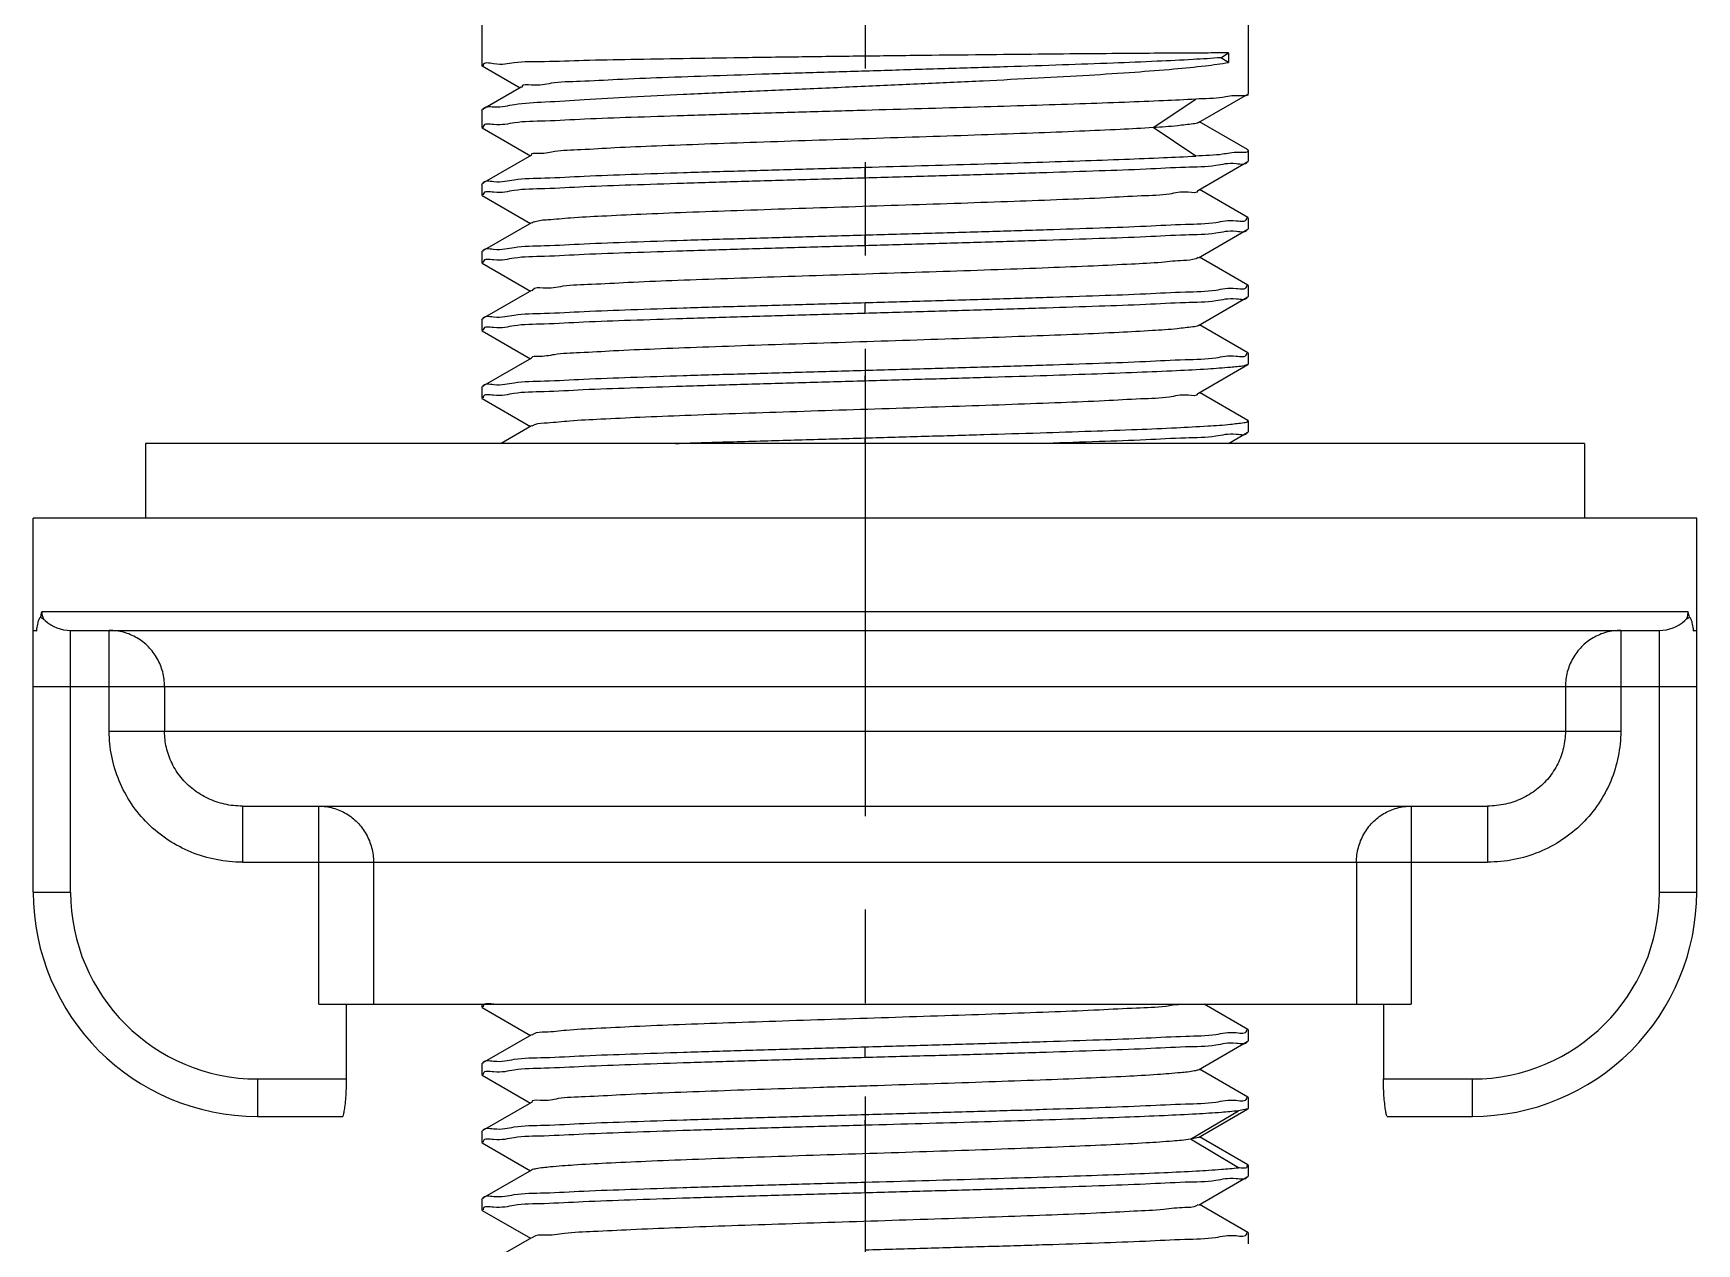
# Model space of a CAD drawing. Header units: millimetres. Extents: x 1091 to 1735, y 843 to 1297.
# Drawn here: x 1532.77 to 1577.27, y 1073.28 to 1105.66 of the extents above; entities that cross this region are included whole.
import ezdxf

# ---------------------------------------------------------------- set-up
doc = ezdxf.new("R2010")
doc.units = ezdxf.units.MM
doc.linetypes.add('CENTER', pattern=[2, 1.25, -0.25, 0.25, -0.25])
doc.layers.add('\\M+5B1EA\\M+5D7A2', color=1, linetype='Continuous')

msp = doc.modelspace()

# ---------------------------------------------------------------- linework, layer by layer
at = {"color": 9, "linetype": 'Continuous'}
for p, q in [((1544.766860524564, 1106.188518649861), (1544.766860524564, 1104.795515415861)), ((1565.266860524564, 1106.188518649861), (1565.266860524564, 1104.048845838961)), ((1564.536104984164, 1105.008479184861), (1564.743060379764, 1105.134527939061)), ((1564.742945694263, 1104.882593512661), (1564.536104984164, 1105.008479184861)), ((1564.743060379764, 1105.134527939061), (1564.742945694263, 1104.882593512661)), ((1544.766860524964, 1104.795615637361), (1544.772379815965, 1104.789211904561)), ((1544.772379759963, 1104.789122478261), (1545.790363133764, 1104.201036699861)), ((1545.817316302364, 1104.21663695286), (1544.788055302963, 1103.621002642961)), ((1565.266860494463, 1104.048963655061), (1565.255458606964, 1104.035893392761)), ((1544.766860524864, 1103.596415162361), (1544.788055261863, 1103.621019716261)), ((1562.726259167063, 1103.138594446361), (1563.863698950664, 1103.89949416236)), ((1563.939818397563, 1103.275431035061), (1565.255458396463, 1104.036057977961)), ((1544.766860524564, 1103.596520297261), (1544.766860524564, 1103.146681160761)), ((1565.253408639963, 1102.548340744061), (1563.967938286964, 1103.29169039216)), ((1544.766860536564, 1103.146695168261), (1544.778754698164, 1103.13280176726)), ((1544.778754884963, 1103.132939829761), (1546.070604671064, 1102.386077864261)), ((1563.863696175764, 1102.377549459561), (1562.726395353865, 1103.138354496461)), ((1546.098174020963, 1102.402018649761), (1544.778881807565, 1101.639297041361)), ((1565.253408802464, 1102.548447956461), (1565.266860477863, 1102.53298469016)), ((1565.266860524564, 1102.533066231861), (1565.266860524564, 1102.24168109226)), ((1555.016860524564, 1101.78925291726), (1555.016860524564, 1102.077774662361)), ((1563.935009043764, 1101.46497789856), (1565.254819657763, 1102.228043096761)), ((1565.266860524164, 1102.241678875261), (1565.254820102464, 1102.227716554961)), ((1544.766860524564, 1101.625356336161), (1544.766860524564, 1101.33668113456)), ((1544.766860553964, 1101.625378216861), (1544.778881790264, 1101.639309752361)), ((1565.254511642363, 1100.734380646661), (1563.962925282464, 1101.48112023556)), ((1544.766860533564, 1101.336693282661), (1544.779158414364, 1101.322567996061)), ((1544.779158785063, 1101.322837299261), (1546.070895416664, 1100.575994646661)), ((1546.098854778864, 1100.592162159961), (1544.779083888363, 1099.829107630861)), ((1565.266860524164, 1100.72035384926), (1565.254511804864, 1100.734498465761)), ((1565.266860524564, 1100.720356226161), (1565.266860524564, 1100.431681080061)), ((1555.016860524564, 1099.97925393386), (1555.016863566564, 1100.26778355526)), ((1563.935250950663, 1099.654856638961), (1565.254562441264, 1100.417614464661)), ((1565.266860524264, 1100.431683172161), (1565.254562505463, 1100.41756784966)), ((1544.766860531563, 1099.81536696776), (1544.779083451064, 1099.829426353961)), ((1544.766860524564, 1099.815356274861), (1544.766860524564, 1099.526681094761)), ((1565.254898061363, 1098.923991193061), (1563.963002751964, 1099.670903468261)), ((1544.766860524664, 1099.526682458861), (1544.778787843763, 1099.512782241961)), ((1544.778787933063, 1099.512848158261), (1546.070592035564, 1098.76601983716)), ((1546.098186318065, 1098.78197505646), (1544.778790277164, 1098.01919302136)), ((1565.266860524264, 1098.910354371261), (1565.254898446964, 1098.924275306161)), ((1565.266860524564, 1098.910356207661), (1565.266860524564, 1098.621681000161)), ((1555.016860524564, 1098.169252479561), (1555.016861025365, 1098.457784628561)), ((1563.935138703264, 1097.845023527761), (1565.254895513063, 1098.608046687061)), ((1565.266860509663, 1098.621665446861), (1565.254895901664, 1098.607760422061)), ((1544.766860524764, 1098.005354286561), (1544.778790191164, 1098.019256436861)), ((1544.766860524564, 1098.005356222461), (1544.766860524564, 1097.716681063361)), ((1565.254559434863, 1097.114422279061), (1563.962999835564, 1097.861133766861)), ((1544.766860524964, 1097.716683872561), (1544.779086601364, 1097.702609260261)), ((1544.779087036663, 1097.702926494361), (1546.070896054264, 1096.956040900561)), ((1546.098840995163, 1096.972200051361), (1544.779156412664, 1096.209196362761)), ((1565.266860510863, 1097.100341279461), (1565.254559502064, 1097.114471063561)), ((1565.266860524564, 1097.10035614866), (1565.266860524564, 1096.81168103346)), ((1555.016860524564, 1096.647783036061), (1555.016858560563, 1096.359252267261)), ((1563.935288129364, 1096.035058338761), (1565.254948996863, 1096.798013541861)), ((1565.266860524364, 1096.811679332361), (1565.254949297063, 1096.79779189796)), ((1544.766860525364, 1096.195359890161), (1544.779156038964, 1096.209467894961)), ((1544.766860524564, 1096.195356199761), (1544.766860524564, 1095.906681052061)), ((1565.254671046263, 1095.304401731761), (1563.963070485463, 1096.051122759461)), ((1544.766860524664, 1095.906682416661), (1544.778998689763, 1095.892659945261)), ((1544.778999152763, 1095.89299853906), (1546.070863087364, 1095.146084715261)), ((1546.098770103863, 1095.162221810461), (1545.279504139664, 1094.688518649861)), ((1565.266860515864, 1095.290344349761), (1565.254671052865, 1095.304406574061)), ((1565.266860524564, 1095.290356175661), (1565.266860524564, 1095.001681043361)), ((1555.016861506764, 1094.688518649861), (1555.016862559464, 1094.837782379361)), ((1564.736937078864, 1094.688518649861), (1565.254513915963, 1094.98773320786)), ((1565.266860520264, 1095.001672702161), (1565.254514181863, 1094.987540407661)), ((1544.766860524564, 1079.688518649861), (1544.766860524564, 1079.616681142361)), ((1544.766860535763, 1079.616694654461), (1544.779103367364, 1079.602599640061)), ((1544.779103791964, 1079.602908782361), (1546.070898734863, 1078.856031173361)), ((1565.254544613063, 1079.014417691361), (1564.088563991063, 1079.688518649861)), ((1546.098848604463, 1078.872193187561), (1544.779142849564, 1078.109176667861)), ((1563.935123107364, 1077.934825183661), (1565.254518441664, 1078.697641919761)), ((1565.266860524264, 1078.711683136561), (1565.254518578564, 1078.69754266256)), ((1565.266860524064, 1079.000353567961), (1565.254544698364, 1079.014479608061)), ((1565.266860524564, 1079.000356230161), (1565.266860524564, 1078.711681077861)), ((1555.016860524564, 1078.259254123861), (1555.016863276264, 1078.547783201461)), ((1544.766860534863, 1078.09536927626), (1544.779142459464, 1078.10946029036)), ((1544.766860524564, 1078.09535628606), (1544.766860524564, 1077.806681093461)), ((1544.766860524664, 1077.806682595661), (1544.778853071265, 1077.792744277861)), ((1544.778853101564, 1077.792766584761), (1546.070599177163, 1077.045973062461)), ((1565.254840164664, 1077.203989961261), (1563.962943327364, 1077.95091180176)), ((1546.098253042363, 1077.061962849661), (1544.778758423163, 1076.299118555561)), ((1565.266860524364, 1077.19035458386), (1565.254840598764, 1077.204308923961)), ((1565.266860466664, 1076.901642831861), (1565.254943036764, 1076.887787149661)), ((1565.266860524564, 1077.190356205161), (1565.266860524564, 1076.901682299761)), ((1555.016860524564, 1076.737784932661), (1555.016858730564, 1076.449254283861)), ((1563.720265702263, 1076.075711726361), (1565.004126868564, 1076.836467248961)), ((1563.935249480863, 1076.125053866861), (1565.254942706765, 1076.888030998561)), ((1565.254943036764, 1076.887787149661), (1565.004184711863, 1076.836449983761)), ((1544.766860524764, 1076.285354117161), (1544.778758261764, 1076.299237821861)), ((1544.766860524564, 1076.285356221061), (1544.766860524564, 1075.996681058861)), ((1563.935332211364, 1076.125101706861), (1563.720265702263, 1076.075711726361)), ((1565.004128533763, 1075.314860598961), (1563.720274827764, 1076.075611263961)), ((1565.254636310263, 1075.39441464106), (1563.963051831663, 1076.141129918061)), ((1544.766860525064, 1075.996683991061), (1544.778996702464, 1075.982661104461)), ((1544.778996703265, 1075.982661657761), (1546.070632444264, 1075.235924922061)), ((1546.098383374063, 1075.251971064261), (1544.778761430964, 1074.489042475161)), ((1565.266860462364, 1075.380331673361), (1565.254636333565, 1075.39443160986)), ((1565.266860524564, 1075.380354915061), (1565.266860524564, 1075.091680968261)), ((1555.016860524564, 1074.63925227356), (1555.016862249664, 1074.927777678561)), ((1563.935398477763, 1074.315072782961), (1565.254966461764, 1075.07796516186)), ((1565.266860498663, 1075.091660474161), (1565.254966682964, 1075.077801775961)), ((1544.766860525664, 1074.475360431461), (1544.778761164364, 1074.489239387761)), ((1544.766860524564, 1074.475356196561), (1544.766860524564, 1074.186681049061)), ((1565.254795366964, 1073.58433118516), (1563.963106666463, 1074.331094122061)), ((1544.766860524664, 1074.186682650861), (1544.778928860364, 1074.172700341161)), ((1544.778929315564, 1074.173034257461), (1546.070818101564, 1073.426111674061)), ((1546.098679980063, 1073.442222507861), (1544.779213560163, 1072.679357977061)), ((1565.266860518763, 1073.570346498761), (1565.254795372065, 1073.584334914461)), ((1565.266860524564, 1073.570356154561), (1565.266860524564, 1073.281681035861))]:
    msp.add_line(p, q, dxfattribs=at)
at = {"color": 7, "linetype": 'Continuous'}
for p, q in [((1535.766860524564, 1094.688518649861), (1535.766860524564, 1092.688518649861)), ((1574.266701503064, 1094.688518649861), (1535.767019545964, 1094.688518649861)), ((1574.266860524464, 1094.688518649861), (1574.266860524464, 1092.688518649861)), ((1577.266860524564, 1092.688518649861), (1532.766860524564, 1092.688518649861)), ((1532.766860524564, 1082.688518649861), (1532.766860524564, 1092.688518649861)), ((1577.266860524564, 1082.688518649861), (1577.266860524564, 1092.688518649861)), ((1577.037696559963, 1090.188480280761), (1532.996038591264, 1090.188518649861)), ((1532.766860524564, 1089.688518649861), (1532.848132550164, 1089.688518649861)), ((1532.848132550164, 1089.688518649861), (1532.848132550164, 1089.665503369761)), ((1533.766860524564, 1089.688518649861), (1576.266860524564, 1089.688518649861)), ((1533.766860484965, 1082.688518649861), (1533.766860524564, 1089.688518649861)), ((1534.800777817964, 1086.988518648761), (1534.800777784664, 1089.688518649861)), ((1575.232943231164, 1089.688518649861), (1575.232943230864, 1086.98851865786)), ((1576.266860533064, 1082.688518649861), (1576.266860524564, 1089.688518649861)), ((1577.185588495764, 1089.688518649861), (1577.266860524564, 1089.688518649861)), ((1577.185588495764, 1089.688518649861), (1577.185588492963, 1089.665503371561)), ((1532.766860524564, 1088.188518649561), (1577.266860524564, 1088.188518649861)), ((1536.280003381864, 1088.188518649561), (1536.280003381864, 1086.988528145461)), ((1573.753717702265, 1088.188518649561), (1573.753717702265, 1086.988561370261)), ((1534.800777817964, 1086.988518650161), (1575.232943230964, 1086.98851865786)), ((1538.360349923464, 1084.98851864986), (1538.360330440763, 1083.488518650161)), ((1538.360349923464, 1084.98851864986), (1571.673350612764, 1084.98851864986)), ((1540.407274630363, 1079.688518649861), (1540.407274401864, 1084.98851864986)), ((1569.626446692863, 1084.98851864986), (1569.626446418763, 1079.688518649861)), ((1571.673350612764, 1084.98851864986), (1571.673390775163, 1083.48851864986)), ((1538.360330440763, 1083.488518650561), (1571.673391011364, 1083.488518649361)), ((1541.868233219765, 1083.48851864986), (1541.868233219765, 1079.688518649861)), ((1568.165487935463, 1083.488518649561), (1568.165487935463, 1079.688518649861)), ((1532.766860524564, 1082.688518649861), (1533.766860524564, 1082.688518649861)), ((1576.266860524564, 1082.688518649861), (1577.266860524564, 1082.688518649861)), ((1540.407274630363, 1079.688518649861), (1569.626446418763, 1079.688518649861)), ((1541.146388290263, 1077.688518641061), (1541.146388290263, 1079.688518649861)), ((1568.887332758763, 1079.688518649861), (1568.887332758763, 1077.688518634461)), ((1538.766860524564, 1077.688518641061), (1541.146388290263, 1077.688518641061)), ((1538.766860524564, 1077.688518649861), (1538.766860524564, 1076.688518649861)), ((1568.887332758763, 1077.688518634461), (1571.266860524564, 1077.688518610361)), ((1571.266860524564, 1076.688518649861), (1571.266860524564, 1077.688518649861)), ((1538.766860524564, 1076.688518649861), (1541.045819045763, 1076.688518649861)), ((1568.987902003264, 1076.688518649861), (1571.266860524364, 1076.688518649861))]:
    msp.add_line(p, q, dxfattribs=at)
for centre, radius, start, end in [((1533.468716783064, 1090.188946016361), 0.4726832848, 180.051803307356, 204.659668923171), ((1533.766860524564, 1090.688518649861), 1, 227.1125725256629, 270), ((1576.266860524564, 1090.688518649861), 1, 270, 312.8874274743371), ((1573.477639552865, 1089.332922837161), 3.6614152928, 11.1262908489863, 13.51313724473301), ((1534.885899862464, 1090.280070866161), 2.1284240242, 196.1366805624143, 196.7827150576645), ((1535.858086287863, 1089.312939926461), 3.0305317165, 172.9095004395637, 173.3192437931131), ((1574.169922493164, 1089.31227232616), 3.0362828639, 6.680728278620204, 7.089695097120688), ((1575.148834886863, 1090.279771899361), 2.1273671701, 343.2171107946203, 343.8634662354553), ((1538.766860524564, 1082.688518649861), 6, 180, 270), ((1538.766860524564, 1082.688518649861), 5.0000000395, 180, 270), ((1571.266860524564, 1082.688518649861), 6, 269.9999999989578, 0), ((1571.266860524564, 1082.688518649861), 5.0000000395, 270, 0)]:
    msp.add_arc(centre, radius, start, end, dxfattribs=at)
at = {"color": 9, "linetype": 'Continuous'}
for points, start_tangent, end_tangent in [([(1555.016860382865, 1105.04908129566), (1553.336290826963, 1105.028399462461), (1551.700180243463, 1105.005631512261), (1550.151882463164, 1104.981784395961), (1548.748579538364, 1104.956760954661), (1547.492867617565, 1104.929868996361), (1546.445662486264, 1104.902183382361), (1545.633505232063, 1104.872767249361), (1545.082767607365, 1104.842938617161), (1544.802186021263, 1104.811665400661), (1544.800615977264, 1104.79513211736)], (-0.9999310915871598, -0.01173933887878752), (-0.01432273562485408, -0.9998974243612295)), ([(1564.536040937263, 1105.008596823761), (1563.795394391064, 1104.960000247561), (1562.828549347164, 1104.911528288261), (1561.654669759464, 1104.862845583961), (1560.303710366663, 1104.813880083061), (1558.829819582363, 1104.765198639461), (1557.255061915563, 1104.716189550661), (1555.640433169363, 1104.667369381061), (1554.024945923364, 1104.618543599461), (1552.444494724763, 1104.56944646906), (1550.957319496164, 1104.520511597161), (1549.591872705264, 1104.471316144661), (1548.394256626163, 1104.422163709761), (1547.397703035264, 1104.373038854561), (1546.623321109565, 1104.323689387161), (1546.099465357764, 1104.274473169561), (1545.835531186664, 1104.225093733161), (1545.834501811364, 1104.21571715446)], (-0.9969199310936918, -0.07842608614580256), (-0.05743212269996888, -0.9983494134230638)), ([(1564.742964761963, 1105.134527939061), (1564.121266525163, 1105.133599487961), (1563.277857079964, 1105.129505420461), (1562.233270927364, 1105.122345024861), (1561.012944612063, 1105.11229247856), (1559.646588692164, 1105.099592436961), (1558.167470921264, 1105.084554137961), (1556.611602444064, 1105.067543847161), (1555.016861647064, 1105.048975927561)], (-0.9999910131080927, 0.004239540429179627), (-0.999931092422969, -0.01173926768619485)), ([(1555.016860524564, 1104.247955039361), (1556.616997444564, 1104.31970094486), (1558.175536917463, 1104.393193042361), (1559.650833073664, 1104.46825847006), (1561.011248325564, 1104.544694692261), (1562.234624816364, 1104.624664593961), (1563.281103993164, 1104.707410030261), (1564.124013975663, 1104.79299133426), (1564.742965060863, 1104.882593512661)], (0.9990124255102271, 0.04443167424454109), (0.9837783693359443, 0.1793881825168821)), ([(1544.801177825264, 1103.617812874061), (1544.804623113464, 1103.629298698361), (1545.090441976663, 1103.693697822461), (1545.644902230763, 1103.758982930661), (1546.458452261264, 1103.825197862961), (1547.505105316463, 1103.892993484561), (1548.758553825763, 1103.961687804561), (1550.156577158263, 1104.030544298261), (1551.702431130163, 1104.10166168766), (1553.337631026463, 1104.173804675961), (1555.016860524564, 1104.247955039361)], (0.2373905401131417, 0.9714142944515439), (0.9990124255103373, 0.04443167424206374)), ([(1563.863818507964, 1103.89937777556), (1563.003603746464, 1103.856544577061), (1561.960825948764, 1103.813587864661), (1560.767381131764, 1103.770764569861), (1559.446907303664, 1103.727929151961), (1558.023462585363, 1103.684939094561), (1556.530150618164, 1103.641869825361), (1555.016860524564, 1103.599253556961)], (-0.9984843022169747, -0.05503724399242037), (-0.9996024553585072, -0.02819452502248797)), ([(1565.256152963863, 1104.036295422261), (1565.047954313863, 1103.99090596606), (1564.578477866264, 1103.945550825061), (1563.863818507964, 1103.89937777556)], (0.5010674760458379, -0.8654082183854357), (-0.9984174485014972, -0.05623698540782784)), ([(1555.016860524564, 1103.599253556961), (1553.343816166464, 1103.551948851961), (1551.713945355163, 1103.504668196061), (1550.168105809364, 1103.457234496361), (1548.762867999864, 1103.410136879961), (1547.515168199463, 1103.362656475061), (1546.457153069163, 1103.314480227261), (1545.639333265863, 1103.266398462961), (1545.087071352164, 1103.218875875261), (1544.803814662765, 1103.171150483561), (1544.799859794963, 1103.145376859161)], (-0.9996024553586154, -0.02819452501865415), (-0.03991781617335693, -0.9992029663446512)), ([(1563.942215955564, 1103.271559456561), (1563.796780179564, 1103.23738130616), (1563.383365543863, 1103.187984367861), (1562.726259167063, 1103.138594446361)], (-0.8673749036343702, -0.4976552788278922), (-0.9979632782380735, -0.06379102827449655)), ([(1562.726428001065, 1103.138515964561), (1561.843425487663, 1103.08916099716), (1560.758985604364, 1103.039694610061), (1559.508031478063, 1102.990337138261), (1558.134393255863, 1102.941266455761), (1556.655821891864, 1102.891725836561), (1555.130215486065, 1102.842223010761), (1553.600106834163, 1102.792679450861), (1552.116973489063, 1102.743320674761), (1550.721522648463, 1102.694051724561), (1549.441443248063, 1102.644381813361), (1548.326420298863, 1102.594694644961), (1547.412005720464, 1102.545122726661), (1546.723886378963, 1102.495736723961), (1546.280636810463, 1102.44650175776), (1546.090280536865, 1102.399349535361)], (-0.9979701882492422, -0.0636828341531088), (0.3285110187973054, -0.9445001379188658)), ([(1555.016860524564, 1102.077774662361), (1556.530144245164, 1102.120539443661), (1558.023447637363, 1102.16361764576), (1559.446882817163, 1102.206602896061), (1560.767358577363, 1102.249436101361), (1561.960814193365, 1102.292272755661), (1563.003599909364, 1102.335205393061), (1563.863823712464, 1102.377665989161)], (0.999607996343521, 0.02799738641536472), (0.9984252851753532, 0.05609768197095738)), ([(1565.254722969663, 1102.524209897161), (1565.257327085463, 1102.520029188361), (1565.051064277163, 1102.472290743561), (1564.581513936064, 1102.424260975861), (1563.863823712464, 1102.377665989161)], (0.5858772819939374, -0.8103997843307934), (-0.9984926548959775, -0.05488550007772942)), ([(1544.800734418663, 1101.636573787161), (1544.803205817263, 1101.649623145361), (1545.084345384063, 1101.697241444761), (1545.634369856664, 1101.744727623761), (1546.450484607264, 1101.792814380161), (1547.508376798064, 1101.841051303861), (1548.759935828463, 1101.888707988861), (1550.165493303165, 1101.93582614456), (1551.712800371065, 1101.983309626561), (1553.344220837064, 1102.03063707706), (1555.016860524564, 1102.077774662361)], (0.1242308512226634, 0.9922533424506528), (0.9996079963435384, 0.02799738641474564)), ([(1565.233095277063, 1102.230330013761), (1565.230736880364, 1102.217488370361), (1564.949427239765, 1102.169801288661), (1564.401347057163, 1102.122449289661), (1563.591144373863, 1102.074628077061), (1562.536616875263, 1102.026451718061), (1561.285440587064, 1101.97874318796), (1559.878144948964, 1101.931527552861), (1558.333336757164, 1101.884096811961), (1556.694791958464, 1101.836550398961), (1555.016860524564, 1101.78925291726)], (-0.1194371411148189, -0.9928417644933752), (-0.9996083150502876, -0.0279860051155046)), ([(1555.016860524564, 1101.78925291726), (1553.340275824864, 1101.74185231616), (1551.703965418263, 1101.694369581561), (1550.159572332763, 1101.646962714461), (1548.754828470363, 1101.599851482461), (1547.507464249664, 1101.552338588061), (1546.450727672564, 1101.50415165596), (1545.634683044464, 1101.45607428816), (1545.085329086164, 1101.408678243261), (1544.803312609164, 1101.360983720161), (1544.799977026664, 1101.335948655061)], (-0.999608315050147, -0.0279860051205261), (-0.02247941605679957, -0.9997473059997439)), ([(1563.920019761263, 1101.465358985661), (1563.919490902863, 1101.457672960961), (1563.665427200764, 1101.40823105536), (1563.160998183163, 1101.359156993361), (1562.418029864265, 1101.309882563361), (1561.455355046363, 1101.260456295661), (1560.305466533564, 1101.211099081361), (1559.003544946664, 1101.16183978036), (1557.587391667163, 1101.112659097661), (1556.096970803963, 1101.06348374656), (1554.572769621164, 1101.014238555661), (1553.058024626964, 1100.96487740146), (1551.597324154764, 1100.915392633361), (1550.236975691163, 1100.865911722761), (1549.022394549064, 1100.816629567461), (1547.978047790663, 1100.767123240061), (1547.140712718363, 1100.717568227361), (1546.536602424364, 1100.668098790961), (1546.182484994064, 1100.618790780361), (1546.103170160963, 1100.585111195761)], (-0.02211871694419465, -0.9997553512538669), (-0.8500741914621311, -0.526662955798112)), ([(1555.016863566564, 1100.26778355526), (1556.698966788263, 1100.315346492761), (1558.339850872464, 1100.362965371361), (1559.884093040863, 1100.410392681961), (1561.287621771464, 1100.45749579216), (1562.540704404565, 1100.505295990861), (1563.594432699764, 1100.553471983161), (1564.402954554464, 1100.601236752961), (1564.949943022265, 1100.648535158861), (1565.230871002463, 1100.696208484761), (1565.233919433964, 1100.720825814861)], (0.9996023958564083, 0.02819663451776407), (0.01432609267662773, 0.9998973762684952)), ([(1544.800490479364, 1099.827390176561), (1544.802343669664, 1099.839333513661), (1545.082437362064, 1099.887024071561), (1545.630636516264, 1099.934466704561), (1546.446655700064, 1099.982618280561), (1547.504475547163, 1100.030890244861), (1548.753955918263, 1100.07849586756), (1550.160744029864, 1100.125673923861), (1551.706485881063, 1100.173124038961), (1553.342679816864, 1100.220589350861), (1555.016860524564, 1100.26778355526)], (0.09468985854370468, 0.9955068210157947), (0.9996024006842995, 0.02819646336307245)), ([(1565.233320530765, 1100.419513185861), (1565.231548509663, 1100.40776175576), (1564.950996141365, 1100.35998020136), (1564.403149161963, 1100.312575343561), (1563.588223177564, 1100.264478272761), (1562.531356488664, 1100.21623412086), (1561.282887101463, 1100.168652390861), (1559.875863357664, 1100.121455753061), (1558.330427622863, 1100.074006874361), (1556.692260912464, 1100.026485079261), (1555.016860524564, 1099.97925393386)], (-0.09119818482986776, -0.9958327626081285), (-0.9995991726636989, -0.02831066954434356)), ([(1555.016860524564, 1099.97925393386), (1553.337391106363, 1099.931763686361), (1551.698481938664, 1099.884210138661), (1550.155035730264, 1099.836816935161), (1548.751049921064, 1099.789717350461), (1547.501384442764, 1099.742087509161), (1546.445694532164, 1099.69389395786), (1545.632454724564, 1099.64591846756), (1545.084690171664, 1099.598605861261), (1544.802978898465, 1099.550872135961), (1544.799906417664, 1099.526188794761)], (-0.9995991726636488, -0.02831066954610615), (-0.01493707497281789, -0.9998884356723287)), ([(1563.927657894863, 1099.66516872286), (1563.867754350364, 1099.632100527961), (1563.533841604664, 1099.582898818161), (1562.952857841563, 1099.533692368861), (1562.145361097164, 1099.484772091061), (1561.129276324164, 1099.435664939261), (1559.921726768264, 1099.386025330761), (1558.567934480564, 1099.336344466261), (1557.109726706664, 1099.286693852161), (1555.606908201964, 1099.237611489961), (1554.087953706964, 1099.188553199961), (1552.590115854364, 1099.139305982661), (1551.162214759563, 1099.090032724061), (1549.846145106364, 1099.040719983261), (1548.679781082663, 1098.99136648166), (1547.699582559665, 1098.942007879661), (1546.936648490264, 1098.892927100161), (1546.405138169463, 1098.843466754861), (1546.126308245065, 1098.79392616626), (1546.116903618564, 1098.774658022161)], (-0.8008564576292161, -0.5988563552919715), (-0.3647519277644128, -0.9311047369615002)), ([(1555.016861025365, 1098.457784628561), (1556.695437670964, 1098.50523978506), (1558.334380894963, 1098.552806158761), (1559.878417028064, 1098.600210471261), (1561.282575390164, 1098.647316795161), (1562.531018349965, 1098.69489525966), (1563.586858877563, 1098.743083512461), (1564.401101908563, 1098.79110734076), (1564.949190799964, 1098.838449666261), (1565.230799043264, 1098.886184230561), (1565.233804041664, 1098.910782345661)], (0.9996112794827039, 0.02787991985195912), (0.01294567707526953, 0.999916201211413)), ([(1544.800421329663, 1098.017210648861), (1544.802300592963, 1098.029318894461), (1545.082991826263, 1098.077087581561), (1545.630540518864, 1098.124459749661), (1546.444510185664, 1098.172508410161), (1547.501097449764, 1098.220750803261), (1548.750258336164, 1098.268364254261), (1550.157605736064, 1098.315574836761), (1551.702700800365, 1098.36300820316), (1553.340804353264, 1098.410542492261), (1555.016860524564, 1098.457784628561)], (0.0941559113499731, 0.9955574641163895), (0.999611280268515, 0.02787989167734449)), ([(1565.233160662263, 1098.609969757361), (1565.231145214865, 1098.597625423561), (1564.950962461965, 1098.549976617861), (1564.402367241565, 1098.502520409561), (1563.586325293364, 1098.454381095761), (1562.528506717763, 1098.406116542761), (1561.278613041863, 1098.358500698961), (1559.872113253263, 1098.311334854161), (1558.325980299964, 1098.263879204761), (1556.690680771264, 1098.21643154396), (1555.016860524564, 1098.169252479561)], (-0.1011265274498342, -0.9948735725939944), (-0.9996106971375001, -0.02790079153503153)), ([(1555.016860524564, 1098.169252479561), (1553.333835673364, 1098.121670135561), (1551.691828200563, 1098.074008272961), (1550.146958975464, 1098.026560269061), (1548.743539340964, 1097.979450399061), (1547.489483912863, 1097.93159503366), (1546.436873259864, 1097.88344127956), (1545.630056376864, 1097.835750920461), (1545.083256576764, 1097.788442738361), (1544.802744173563, 1097.740793208761), (1544.799763903464, 1097.716277580761)], (-0.9996106971376231, -0.02790079153062893), (-0.01234708516494306, -0.9999237718385986)), ([(1563.937624783463, 1097.84091677266), (1563.789206617963, 1097.806476828561), (1563.370759809263, 1097.756820106061), (1562.705370780463, 1097.707233359661), (1561.815215831963, 1097.657738739961), (1560.724037135264, 1097.608239007061), (1559.469110724064, 1097.558877479961), (1558.080618734863, 1097.509423395461), (1556.595347836563, 1097.459742239861), (1555.065642155664, 1097.410137974661), (1553.534149888563, 1097.360528087261), (1552.059953514864, 1097.311369455261), (1550.667959368164, 1097.262080284961), (1549.396747741863, 1097.212534327461), (1548.293028451963, 1097.163055316661), (1547.388359252364, 1097.113684218961), (1546.709299758565, 1097.064426217361), (1546.271941139663, 1097.01521368556), (1546.091013146963, 1096.977911458561)], (-0.8655597499928608, -0.5008056700880056), (-0.5902710326827789, -0.8072051213759769)), ([(1555.016860524564, 1096.647783036061), (1556.692737070164, 1096.695170751761), (1558.327856616963, 1096.742608210561), (1559.872682694264, 1096.790028672061), (1561.277581206663, 1096.837139105561), (1562.524913692163, 1096.884643285061), (1563.581895713164, 1096.932829468461), (1564.398284182064, 1096.980910392461), (1564.948205954363, 1097.028337965461), (1565.230291898563, 1097.076014747461), (1565.233759501164, 1097.101210516261)], (0.9995999554274702, 0.02828301803909574), (0.02625108097480098, 0.9996553809926971)), ([(1544.800700150764, 1096.206674146961), (1544.803204325563, 1096.219622544061), (1545.084702884164, 1096.267282571361), (1545.633181660464, 1096.31464447786), (1546.442101498564, 1096.362384833561), (1547.495512947464, 1096.410519713061), (1548.747140295264, 1096.45825376946), (1550.154271902864, 1096.505467202761), (1551.699117657363, 1096.552906077761), (1553.338142433564, 1096.60045818156), (1555.016860524564, 1096.647783036061)], (0.1285989689531541, 0.9916966800308378), (0.9995999554274609, 0.0282830180394176)), ([(1565.252433001164, 1096.802258805461), (1565.156426713464, 1096.769356124961), (1564.796155616963, 1096.72404131536), (1564.189837417664, 1096.678438868861), (1563.353406331564, 1096.632801557461), (1562.301000712363, 1096.586876792161), (1561.075341743363, 1096.541353233961), (1559.706149617063, 1096.496063931361), (1558.203159755664, 1096.450239422261), (1556.627873659364, 1096.404644991261), (1555.016860524564, 1096.359252267261)], (-0.8712702881596839, -0.490803509533236), (-0.9996123107870132, -0.0278429187235792)), ([(1555.016858560563, 1096.359252267261), (1553.331039664763, 1096.311589462361), (1551.685153224864, 1096.263810427361), (1550.137016596964, 1096.216242635161), (1548.733090667164, 1096.169078698661), (1547.477714072164, 1096.121107368961), (1546.431318805965, 1096.073155618561), (1545.626578893964, 1096.025507552061), (1545.080191979464, 1095.978092505061), (1544.801817313563, 1095.930479568161), (1544.799686645564, 1095.907142035461)], (-0.9996123077092945, -0.02784302921915707), (0.01400024475298491, -0.9999019917706219)), ([(1563.918972130163, 1096.036369362961), (1563.917747170663, 1096.026965351261), (1563.660394849764, 1095.977606574961), (1563.150687245363, 1095.92833762486), (1562.396689180463, 1095.87866771376), (1561.423697934665, 1095.828980545561), (1560.263039546064, 1095.779408627361), (1558.953093231463, 1095.730022624761), (1557.531770671664, 1095.680787658561), (1556.039721854464, 1095.631626123361), (1554.517782754463, 1095.582461415861), (1553.007965736264, 1095.53322260496), (1551.552938659063, 1095.48384200166), (1550.201427969564, 1095.434549480061), (1548.991646148663, 1095.385294639261), (1547.949711228763, 1095.335625651261), (1547.118215515864, 1095.286035518161), (1546.520825307964, 1095.236450445161), (1546.175038079564, 1095.187164600461), (1546.104592199263, 1095.15347918416)], (-0.0768019079195632, -0.9970463715093271), (-0.8300974966520804, -0.5576182798760723)), ([(1555.016862559464, 1094.837782379361), (1556.623879017764, 1094.883209168661), (1558.195731130264, 1094.928693854461), (1559.698448430263, 1094.97449613666), (1561.070891545464, 1095.019873135361), (1562.294775478264, 1095.065303422961), (1563.348150349863, 1095.11122279856), (1564.187783758764, 1095.156984684861), (1564.796351775064, 1095.202734942961), (1565.156465192364, 1095.248038804761), (1565.265363373863, 1095.291214786861)], (0.9995982585416301, 0.02834292716958886), (0.5026228955956497, 0.8645057691091742)), ([(1549.947042521364, 1094.688685242661), (1550.150262637963, 1094.695339300761), (1551.695930534263, 1094.742811085361), (1553.336055432463, 1094.79039923146), (1555.016860524564, 1094.837782379361)], (0.9994556165307606, 0.03299197758724084), (0.9995982617876016, 0.02834281269044595)), ([(1565.233436839465, 1094.989776840761), (1565.231432434165, 1094.977722833461), (1564.950120807564, 1094.929880432761), (1564.400929407164, 1094.882420011061), (1563.587979460663, 1094.834465849561), (1562.533189366365, 1094.786310086961), (1561.280267954164, 1094.738559241561), (1559.874599241863, 1094.691415360161), (1559.780257284864, 1094.688368497261)], (-0.1055137275117972, -0.9944178464340664), (-0.9994833640748277, -0.0321403941740833)), ([(1545.084434662664, 1079.688781205961), (1544.803366295665, 1079.641001618161), (1544.799971124563, 1079.61589367016)], (-0.9951828371756257, 0.09803632281492543), (-0.02418410680966837, -0.9997075217171363)), ([(1563.650264756263, 1079.677994991661), (1563.605432780464, 1079.680860428661), (1563.060905259363, 1079.631520997961), (1562.279993671064, 1079.582086015461), (1561.283989114864, 1079.532594113461), (1560.103250766563, 1079.483087127661), (1558.773692510664, 1079.433614161861), (1557.335938595963, 1079.384227259261), (1555.834102324964, 1079.334957864261), (1554.310302310564, 1079.285756154761), (1552.806937750164, 1079.236549705761), (1551.376213139764, 1079.187629428361), (1550.044994145463, 1079.13852227686), (1548.846507143965, 1079.088882668761), (1547.829486453164, 1079.03920180456), (1547.026537364764, 1078.989551190761), (1546.465265496964, 1078.94046882876), (1546.151582418563, 1078.89141053906), (1546.109824298163, 1078.86055654246)], (-0.9976703488757408, 0.06821931525717499), (-0.7262916950911502, -0.6873866260276117)), ([(1565.233304817064, 1078.699528792761), (1565.231502786663, 1078.687746266761), (1564.950908823763, 1078.639970224061), (1564.403229025264, 1078.592580937161), (1563.588689176963, 1078.544502152861), (1562.531910895163, 1078.49625704236), (1561.283152014663, 1078.448661781461), (1559.875961469963, 1078.401458996461), (1558.330668352663, 1078.354013587461), (1556.692534407463, 1078.306493748861), (1555.016860524564, 1078.259254123861)], (-0.09321695511205752, -0.9956458201989485), (-0.9995979716721336, -0.02835304267546309)), ([(1555.016863276264, 1078.547783201461), (1556.699372503663, 1078.595359362561), (1558.340739780665, 1078.642991066161), (1559.885268120663, 1078.690430426761), (1561.288741492663, 1078.737535527561), (1562.542261864963, 1078.785360479461), (1563.595524057663, 1078.833528024961), (1564.403267952163, 1078.881258652961), (1564.950171839665, 1078.928561217861), (1565.230914055663, 1078.976222960061), (1565.233937112964, 1079.000801191461)], (0.999600417141635, 0.0282666950715748), (0.01359464553677243, 0.9999075885364255)), ([(1555.016860524564, 1078.259254123861), (1553.337749718163, 1078.211773075461), (1551.698817145264, 1078.164220528661), (1550.155171482364, 1078.116821142161), (1548.751108162564, 1078.069719437161), (1547.501959964364, 1078.02211130546), (1546.446197002164, 1077.97391970736), (1545.632522980763, 1077.925923235661), (1545.084636559763, 1077.878599748961), (1544.802956726264, 1077.830864708061), (1544.799911983164, 1077.806215898061)], (-0.9995979716719374, -0.0283530426823815), (-0.01411892583616828, -0.9999003229988641)), ([(1544.800533982764, 1078.107343500461), (1544.802449753963, 1078.119369353461), (1545.082575633064, 1078.167039831561), (1545.630940425363, 1078.214487970261), (1546.446944354064, 1078.26263307396), (1547.504758313164, 1078.310901910961), (1548.754439204564, 1078.35851306836), (1550.161102451164, 1078.405685139861), (1551.706981086864, 1078.453139525261), (1553.342805764664, 1078.500591463261), (1555.016860524564, 1078.547783201461)], (0.09847365761453923, 0.9951396579154176), (0.9996004215195675, 0.02826654025350527)), ([(1563.932952720363, 1077.938908653661), (1563.833350803563, 1077.904593779161), (1563.460463779764, 1077.855355947261), (1562.843411741564, 1077.806191195561), (1561.991253503864, 1077.756673779161), (1560.933092959464, 1077.707106104261), (1559.699710206064, 1077.657539381061), (1558.332791828664, 1077.60812934256), (1556.875594456864, 1077.558951232961), (1555.350598488564, 1077.50933417626), (1553.814715217163, 1077.459677454261), (1552.316397512463, 1077.410090708161), (1550.900378410163, 1077.360596088761), (1549.605747274764, 1077.311096356061), (1548.472868393263, 1077.261734829261), (1547.530826137664, 1077.212280745261), (1546.805316210165, 1077.162599589961), (1546.324694803964, 1077.112995325061), (1546.100649206863, 1077.063385437861), (1546.100805413964, 1077.062927719161)], (-0.8731382789834307, -0.487472610280673), (0.3286585656941302, -0.944448806021733)), ([(1555.016860524564, 1076.737784932661), (1556.695808949864, 1076.78524953036), (1558.334704889363, 1076.832816235161), (1559.878453794063, 1076.880211507761), (1561.282533776363, 1076.927315340861), (1562.531497712164, 1076.97491507726), (1563.587312833265, 1077.023106769861), (1564.401171262864, 1077.071112188461), (1564.949112019564, 1077.118440689861), (1565.230773823263, 1077.166175774161), (1565.233806958464, 1077.190809980061)], (0.9996125070975382, 0.02783586991947572), (0.01377621407729434, 0.9999051034601718)), ([(1544.800401089164, 1076.297244364561), (1544.802239852863, 1076.309298342261), (1545.082870923363, 1076.357073776561), (1545.630523582064, 1076.404458569361), (1546.444911361363, 1076.452528972461), (1547.501636616064, 1076.500773100061), (1548.750508782463, 1076.548373123661), (1550.157733626464, 1076.595579051061), (1551.702937372764, 1076.64301474996), (1553.341079430364, 1076.690551249061), (1555.016860524564, 1076.737784932661)], (0.09171882777634177, 0.995784944971219), (0.9996125070975929, 0.02783586991752118)), ([(1565.004184711863, 1076.836449983761), (1564.550222276363, 1076.793326780261), (1563.883156111164, 1076.750257006461), (1563.018956632363, 1076.707228259161), (1561.967530712364, 1076.663848621761), (1560.777347044863, 1076.621101498661), (1559.456937418263, 1076.578242504761), (1558.036525666963, 1076.535322188861), (1556.545685289264, 1076.492313008961), (1555.016860524564, 1076.449254283861)], (-0.9924298156128448, -0.1228131144571091), (-0.9995979478967736, -0.02835388087298263)), ([(1555.016858730564, 1076.449254283861), (1553.333349452864, 1076.401647858861), (1551.690754782864, 1076.353980969361), (1550.145524593063, 1076.306513069361), (1548.742149405764, 1076.259401264861), (1547.487669160264, 1076.21151982946), (1546.435693882665, 1076.163380681061), (1545.629636638163, 1076.115721573161), (1545.082930039464, 1076.068405509261), (1544.802664814565, 1076.020766498261), (1544.799747869964, 1075.99633940796)], (-0.9995979450339476, -0.02835398179990496), (-0.01047710428395761, -0.9999451136366551)), ([(1563.720273710864, 1076.075711750261), (1563.249631434163, 1076.026360530861), (1562.536745460064, 1075.976894144361), (1561.604316791063, 1075.927536674561), (1560.486691791763, 1075.878465998361), (1559.197244686264, 1075.828925383261), (1557.786002656664, 1075.779422564761), (1556.291760470164, 1075.729879008861), (1554.765587954264, 1075.680520242661), (1553.249700269264, 1075.631251293861), (1551.773563916764, 1075.581581374661), (1550.393288603964, 1075.531894208761), (1549.152973789864, 1075.482322292361), (1548.089186584265, 1075.432936287561), (1547.231404535164, 1075.383701315861), (1546.600442169264, 1075.334539774861), (1546.214909144163, 1075.285375063761), (1546.098814432364, 1075.250932856761)], (-0.9899175536904548, -0.1416447559760173), (-0.8815854564348485, -0.472024451699867)), ([(1555.016862249664, 1074.927777678561), (1556.548781744363, 1074.971067583061), (1558.040167446263, 1075.014110401461), (1559.458469598964, 1075.056963192561), (1560.781344559464, 1075.099912907961), (1561.971459719664, 1075.142674652161), (1563.020728668364, 1075.185980354461), (1563.885660999364, 1075.229079887461), (1564.551688411064, 1075.272104269661), (1565.004186183864, 1075.314878068561)], (0.9996125965333726, 0.02783265800833325), (0.9921378704433348, 0.1251496944948923)), ([(1565.004186183864, 1075.314878068561), (1565.245592048363, 1075.361791626061), (1565.242831595765, 1075.370285524161)], (0.9924297641021137, 0.122813530704981), (-0.3857314225778159, 0.92261111506208)), ([(1544.800687993564, 1074.486371279261), (1544.803288876763, 1074.49965075506), (1545.084840030264, 1074.547298171261), (1545.633508502965, 1074.594667329461), (1546.441865981164, 1074.642372749461), (1547.494646709464, 1074.690483868961), (1548.746453224263, 1074.738229151761), (1550.153526273364, 1074.785444741561), (1551.698462078663, 1074.832881836661), (1553.337757053263, 1074.88045665656), (1555.016860524564, 1074.927777678561)], (0.1296987739010864, 0.9915534418520038), (0.9996125992359607, 0.02783256094445239)), ([(1565.233024174664, 1075.080629846761), (1565.230460359264, 1075.067395918461), (1564.948899486365, 1075.019741646761), (1564.398480242864, 1074.972248909361), (1563.582601039463, 1074.92419040086), (1562.525027628863, 1074.87597291656), (1561.272923524863, 1074.828298861361), (1559.867651574963, 1074.781192154461), (1558.320457792363, 1074.733715894761), (1556.689723434364, 1074.686402970361), (1555.016860524564, 1074.63925227356)], (-0.1278281495094803, -0.9917963320122645), (-0.9996127465528912, -0.02782726952083471)), ([(1555.016860524564, 1074.63925227356), (1553.331142722664, 1074.591592584061), (1551.685428938663, 1074.543818512861), (1550.137436384263, 1074.496256087061), (1548.733534675663, 1074.44909448296), (1547.478049481164, 1074.401121301561), (1546.431156953664, 1074.353147273461), (1545.626700400064, 1074.305516057961), (1545.080354314463, 1074.258111116761), (1544.801875008664, 1074.21049920406), (1544.799689424163, 1074.187083780761)], (-0.9996127465527755, -0.02782726952499634), (0.01221789202314542, -0.9999253587715989)), ([(1563.924107617264, 1074.326945738061), (1563.884084060263, 1074.29635649886), (1563.571968905064, 1074.247082051361), (1563.007503550464, 1074.19765578126), (1562.209897271864, 1074.148298570261), (1561.203902955564, 1074.09903927396), (1560.019158481664, 1074.049858595161), (1558.689547055263, 1074.00068324816), (1557.250647060464, 1073.951438062661), (1555.743332195364, 1073.90207691556), (1554.210839530963, 1073.852592155861), (1552.702047208963, 1073.803111248661), (1551.267296315664, 1073.753829104161), (1549.935915630264, 1073.704322787761), (1548.753477343264, 1073.654767770161), (1547.757321468964, 1073.605298325861), (1546.976780516763, 1073.555990301961), (1546.434803025164, 1073.507049572461), (1546.137419902464, 1073.457583508361), (1546.114443789964, 1073.431117760961)], (-0.7161025853115269, -0.6979950481988731), (-0.5751095502922144, -0.8180764054553137)), ([(1555.016861999264, 1073.11778296476), (1556.689432289164, 1073.165078327661), (1558.318382484764, 1073.21232608736), (1559.864339357364, 1073.25976251556), (1561.269834292964, 1073.306864214861), (1562.517719890865, 1073.354346477361), (1563.575624619964, 1073.402508882661), (1564.393504148064, 1073.450577358861), (1564.946347256963, 1073.498127112361), (1565.229995602764, 1073.545916482561), (1565.233921424963, 1073.571642818861)], (0.9995977636792049, 0.02836037460141075), (0.03932461986247486, 0.9992264879759102))]:
    msp.add_spline(points, degree=3, dxfattribs=dict(at, start_tangent=start_tangent, end_tangent=end_tangent))
at = {"color": 7, "linetype": 'Continuous'}
for points, start_tangent, end_tangent in [([(1532.963635626064, 1090.039571856661), (1532.916409275864, 1089.981963013661), (1532.877857897464, 1089.854972384161), (1532.850730807863, 1089.687019465561)], (-0.9225969045318799, -0.3857654102536843), (-0.1234874999226502, -0.9923461278016122)), ([(1532.963635626064, 1090.039571856661), (1532.973773850863, 1090.089674956961), (1532.984529805463, 1090.139185672361), (1532.996038591264, 1090.188518649861)], (0.193908591689012, 0.9810196012665516), (0.233583537735118, 0.972336737400756)), ([(1533.039137481663, 1089.991727098861), (1533.018825295864, 1090.001976222561), (1532.993383368763, 1090.017411480061), (1532.963639200964, 1090.03953332226)], (-0.9078110515308714, 0.4193794161835006), (-0.7757772841315158, 0.6310068188423397)), ([(1533.039137481663, 1089.991727098861), (1533.052976370164, 1089.98360947226), (1533.068645601963, 1089.971521083461), (1533.086300415264, 1089.955826396761)], (0.907806000813798, -0.419390349062134), (0.7326922526944635, -0.6805601096461007)), ([(1576.994584202763, 1089.99172755886), (1576.980530049763, 1089.983461817261), (1576.964821300965, 1089.971307837661), (1576.947420633764, 1089.955826396761)], (-0.9078060055376411, -0.4193903388369746), (-0.7326922527419015, -0.6805601095950289)), ([(1577.070236410864, 1090.039474364161), (1577.040851585764, 1090.017745046361), (1577.015105390263, 1090.00209467796), (1576.994583566865, 1089.99172709806)], (-0.7752658178617166, -0.6316351095808433), (-0.9078108883789165, -0.4193797693507432)), ([(1576.994584202763, 1089.99172755886), (1577.018490510664, 1090.055651383561), (1577.032885177764, 1090.121624095061), (1577.037698804963, 1090.188518649861)], (0.4160578540294607, 0.9093381450815754), (0.000325065241489401, 0.999999947166293)), ([(1577.182990400063, 1089.687019464261), (1577.155860375364, 1089.854988861961), (1577.117421012663, 1089.981731620061), (1577.070236438664, 1090.03947443686)], (-0.1234740447059961, 0.9923478020754325), (-0.9211571430466219, 0.389190850116219)), ([(1536.280003440363, 1088.188518649861), (1536.229599992963, 1088.576747217461), (1536.081824734164, 1088.938518649861), (1535.846748244964, 1089.249178821561), (1535.540390599863, 1089.487556755461), (1535.183629565764, 1089.637407389261), (1534.800777817864, 1089.688518649861)], (-2.239813302932763e-07, 0.999999999999975), (-1, 0)), ([(1575.232943762363, 1089.688518649861), (1574.850092004363, 1089.637407389261), (1574.493330960963, 1089.487556755461), (1574.186973307764, 1089.249178821561), (1573.951896812463, 1088.938518649861), (1573.804121549764, 1088.576747217461), (1573.753718159564, 1088.188518649861)], (-1, 0), (0, -1)), ([(1538.360330440763, 1083.488518650561), (1537.662686674763, 1083.555991632061), (1536.991967093364, 1083.756408201461), (1536.375849615465, 1084.081043246061), (1535.832677131663, 1084.521961974261), (1535.394490960264, 1085.050848535261), (1535.065846044964, 1085.661701041261), (1534.865411212064, 1086.323285424461), (1534.800777817964, 1086.988518648761)], (-0.9999990088674755, 0.001407928999217092), (0.00489805676223665, 0.9999880044480305)), ([(1538.360332475665, 1084.98851864986), (1537.884838998564, 1085.04065082836), (1537.446440275264, 1085.189596400561), (1537.049255551263, 1085.43226206596), (1536.721370657464, 1085.752977742761), (1536.478424373363, 1086.13304458626), (1536.328655580863, 1086.556947813361), (1536.280003451865, 1086.98851864986)], (-1, 0), (0.0001825243948852399, 0.9999999833424227)), ([(1573.753717610264, 1086.988561370361), (1573.702554217564, 1086.54608406326), (1573.550127143264, 1086.122544102361), (1573.307134164263, 1085.746585895361), (1572.982021787564, 1085.430363599161), (1572.589369204363, 1085.190572165361), (1572.153634983665, 1085.041715300161), (1571.673350612664, 1084.988518650161)], (-4.696214723485091e-05, -0.9999999988972783), (-0.9999999998241592, 1.875318266704548e-05)), ([(1575.232943230864, 1086.98851865786), (1575.166933788864, 1086.316421476461), (1574.965873476164, 1085.656861851661), (1574.638871283664, 1085.050318680661), (1574.201507741464, 1084.522423917361), (1573.659450590264, 1084.082082129361), (1573.047482808165, 1083.75873839526), (1572.378461581464, 1083.557469966461), (1571.673391011364, 1083.488518649361)], (0.002234766462586597, -0.9999975029063113), (-0.9999925416675782, -0.003862202637982098)), ([(1540.407274630263, 1084.98851864986), (1540.785398537264, 1084.93740738926), (1541.137753924963, 1084.787556755461), (1541.440328357063, 1084.549178820361), (1541.672501882564, 1084.23851864986), (1541.818452262964, 1083.87674721746), (1541.868233219664, 1083.48851864986)], (1, 0), (4.312209693224983e-11, -1)), ([(1568.165487829363, 1083.48851864986), (1568.215268786064, 1083.87674721746), (1568.361219166464, 1084.23851864986), (1568.593392691963, 1084.549178820361), (1568.895967124063, 1084.787556755461), (1569.248322511763, 1084.93740738926), (1569.626446418763, 1084.98851864986)], (4.312209693224983e-11, 1), (1, 0)), ([(1541.045819045763, 1076.688518649861), (1541.065100033964, 1076.723237718461), (1541.087288156563, 1076.824025209861), (1541.109644363664, 1076.983374451061), (1541.128742029764, 1077.189313988061), (1541.141811205164, 1077.431042617361), (1541.146388290263, 1077.688518647661)], (1, 0), (0, 1)), ([(1568.987902003264, 1076.688518649861), (1568.968751556364, 1076.72283707016), (1568.946550917863, 1076.823315193361), (1568.924177015663, 1076.982561131761), (1568.905009394265, 1077.18872143216), (1568.891904210163, 1077.431115398361), (1568.887332758763, 1077.688518649861)], (-1, 0), (0, 1))]:
    msp.add_spline(points, degree=3, dxfattribs=dict(at, start_tangent=start_tangent, end_tangent=end_tangent))
at = {"layer": '\\M+5B1EA\\M+5D7A2', "linetype": 'CENTER', "ltscale": 10}
msp.add_line((1555.016914380863, 1137.21837489065), (1555.016914380864, 1056.758648692867), dxfattribs=at)

doc.saveas('drawing.dxf')
